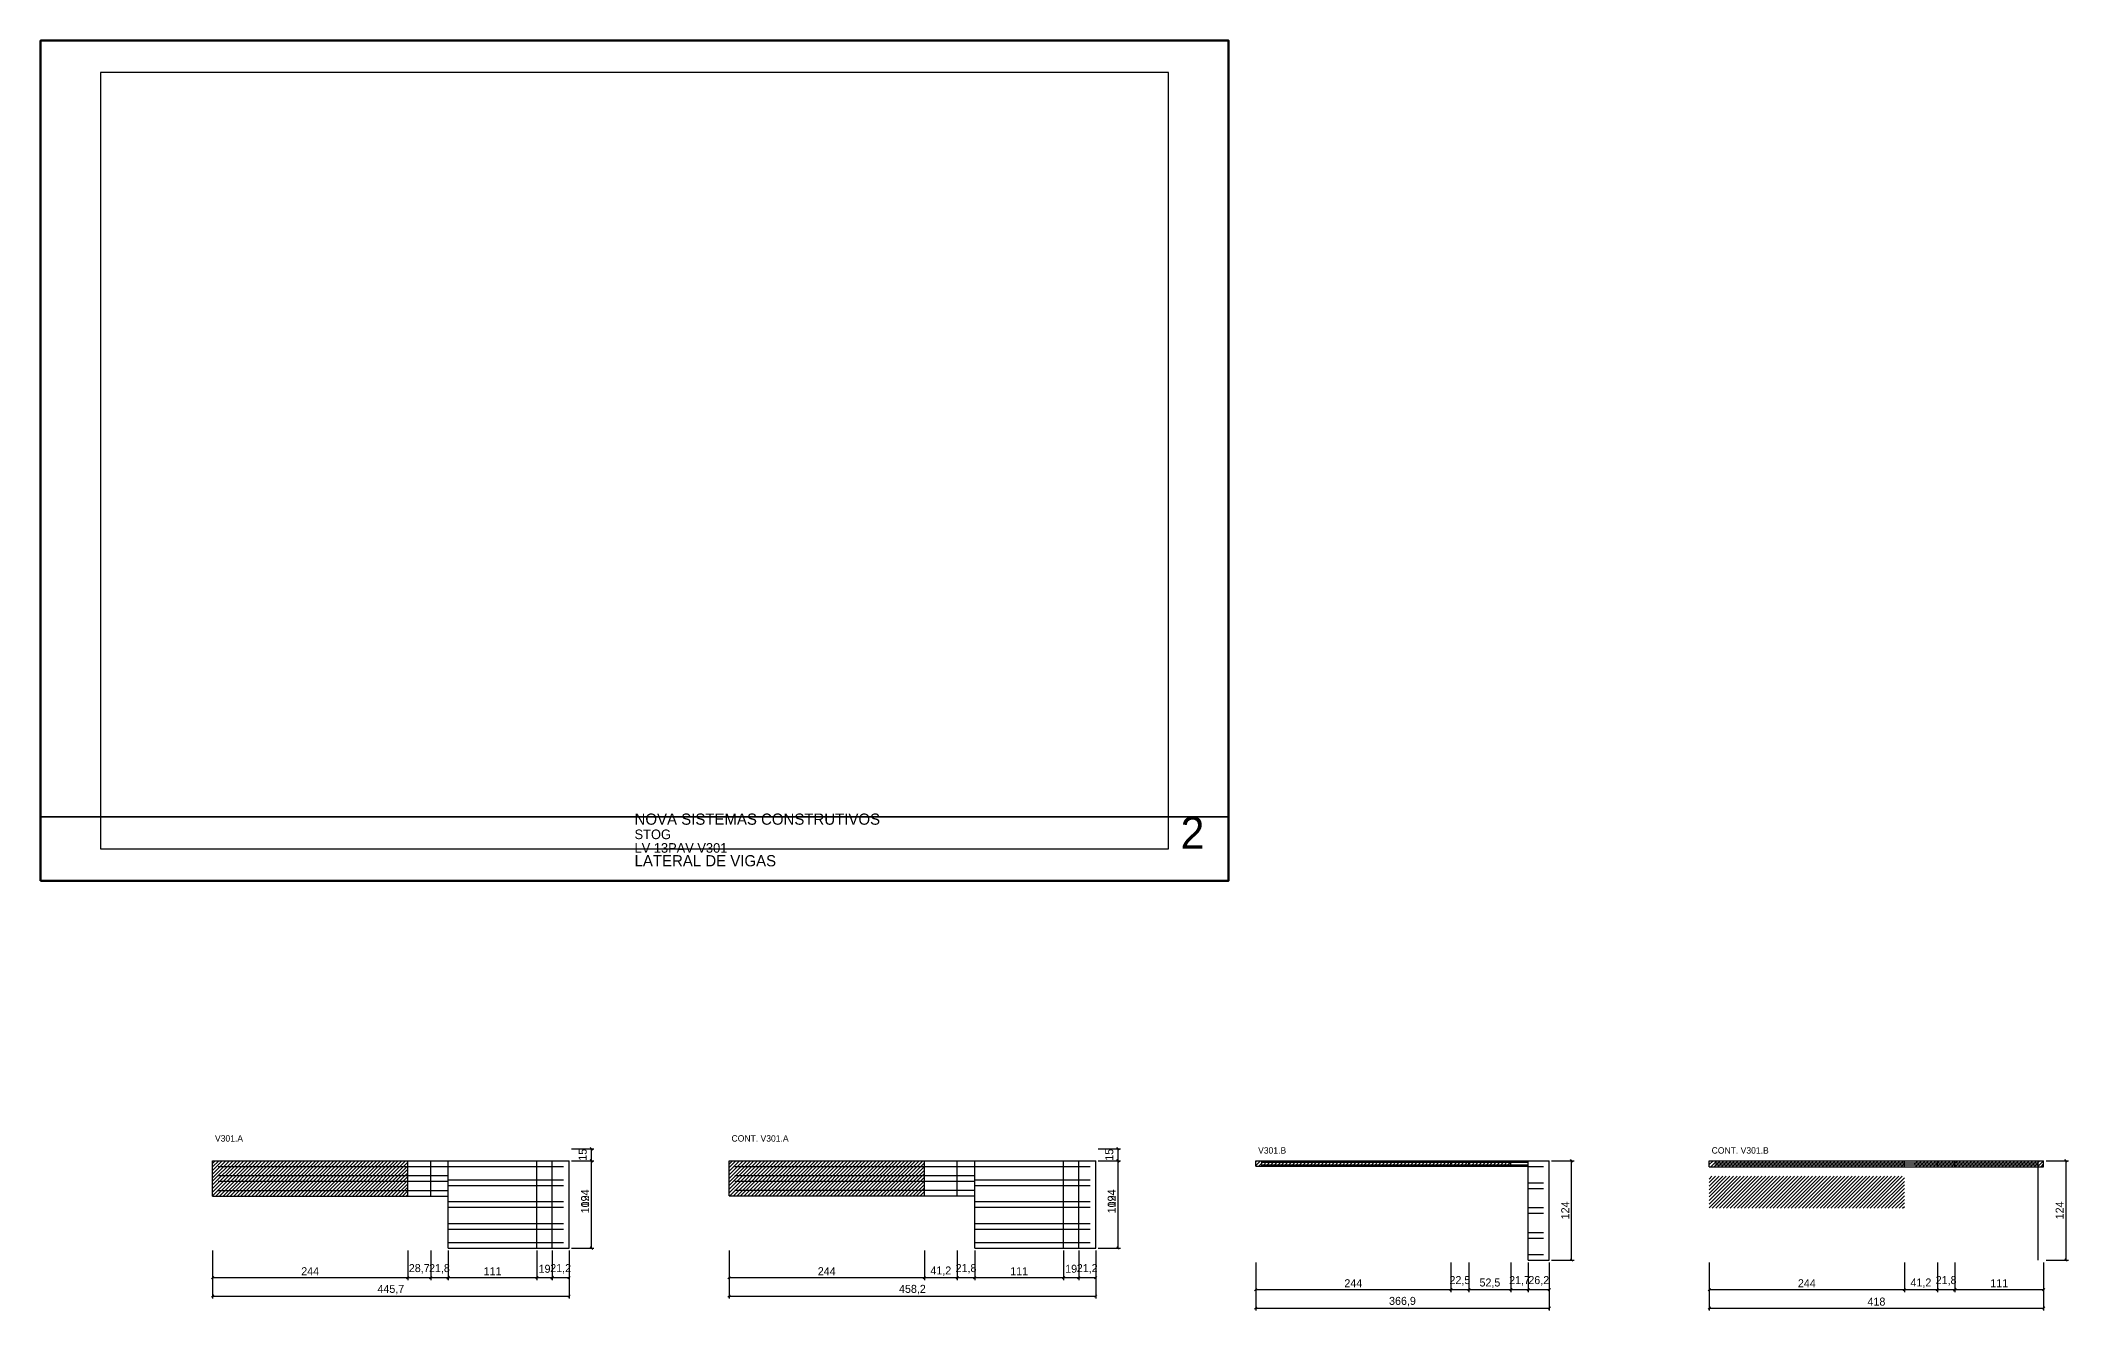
# Model space of a CAD drawing. Extents: x -9000 to 4120, y -395 to 1250.
# Drawn here: x 1585 to 4120, y -337 to 1250 of the extents above; entities that cross this region are included whole.
import ezdxf

# ---------------------------------------------------------------- set-up
doc = ezdxf.new("R2010")
doc.units = 0
for name, color, linetype in [('CARIMBO', 255, 'Continuous'), ('COTA', 241, 'Continuous'), ('Folhas', 255, 'Continuous'), ('NOMENCLATURA', 7, 'Continuous'), ('Painéis', 200, 'Continuous'), ('Reaproveitamento', 251, 'Continuous'), ('SARR_2.2x7', 40, 'Continuous')]:
    doc.layers.add(name, color=color, linetype=linetype)
doc.dimstyles.new('PAINEL', dxfattribs={"dimtxt": 10, "dimasz": 3, "dimexe": 3, "dimexo": 3, "dimgap": 3, "dimtad": 1, "dimblk": 'OBLIQUE', "dimblk1": 'OBLIQUE', "dimcen": 2.5, "dimclrd": 4, "dimclre": 4, "dimclrt": 240, "dimazin": 3, "dimtfac": 1, "dimtmove": 0, "dimatfit": 3})

# ---------------------------------------------------------------- blocks, each defined once
blk = doc.blocks.new('_OBLIQUE')
at = {"color": 0, "linetype": 'BYBLOCK'}
blk.add_line((-0.5, -0.5), (0.5, 0.5), dxfattribs=at)

msp = doc.modelspace()

# ---------------------------------------------------------------- hatches: boundary and pattern name
at = {"layer": 'Reaproveitamento'}
h = msp.add_hatch(dxfattribs=at)
h.set_pattern_fill('ANSI31')
h.paths.add_polyline_path([(1800, -194), (2044, -194), (2044, -150), (1800, -150)])
h = msp.add_hatch(dxfattribs=at)
h.set_pattern_fill('ANSI31')
h.paths.add_polyline_path([(2445.7, -193.6), (2689.7, -193.6), (2689.7, -150), (2445.7, -150)])
h = msp.add_hatch(dxfattribs=at)
h.set_pattern_fill('ANSI31')
h.paths.add_polyline_path([(3103.9, -156.6), (3347.9, -156.6), (3347.9, -150), (3103.9, -150)])
h = msp.add_hatch(dxfattribs=at)
h.set_pattern_fill('ANSI31')
h.paths.add_polyline_path([(3347.9, -156.6), (3370.4, -156.6), (3370.4, -150), (3347.9, -150)])
h = msp.add_hatch(dxfattribs=at)
h.set_pattern_fill('ANSI31')
h.paths.add_polyline_path([(3370.4, -156.6), (3422.9, -156.6), (3422.9, -150), (3370.4, -150)])
h = msp.add_hatch(dxfattribs=at)
h.set_pattern_fill('ANSI31')
h.paths.add_polyline_path([(3670.8, -157.4), (3914.8, -157.4), (3914.8, -150.4), (3670.8, -150.4)])
h = msp.add_hatch(dxfattribs=at)
h.set_pattern_fill('ANSI31')
h.paths.add_polyline_path([(3927.3, -157.4), (3956, -157.4), (3956, -150.4), (3927.3, -150.4)])
h = msp.add_hatch(dxfattribs=at)
h.set_pattern_fill('ANSI31')
h.paths.add_polyline_path([(3956, -157.4), (3977.8, -157.4), (3977.8, -150.4), (3956, -150.4)])
h = msp.add_hatch(dxfattribs=at)
h.set_pattern_fill('ANSI31')
h.paths.add_polyline_path([(3977.8, -157.4), (4088.8, -157.4), (4088.8, -150.4), (3977.8, -150.4)])
h = msp.add_hatch(dxfattribs=at)
h.set_pattern_fill('ANSI31')
h.paths.add_polyline_path([(3670.8, -209.4), (3914.8, -209.4), (3914.8, -169.4), (3670.8, -169.4)])

# ---------------------------------------------------------------- linework, layer by layer
at = {"layer": 'CARIMBO', "lineweight": 35}
msp.add_line((1585, 280), (3070, 280), dxfattribs=at)
at = {"layer": 'Folhas', "lineweight": 50}
msp.add_lwpolyline([(1585, 200), (3070, 200), (3070, 1250), (1585, 1250)], close=True, dxfattribs=at)
at = {"layer": 'Folhas', "lineweight": 25}
msp.add_lwpolyline([(1660, 240), (2995, 240), (2995, 1210), (1660, 1210)], close=True, dxfattribs=at)
at = {"layer": 'Painéis'}
for p, q in [((1800, -150), (2044, -150)), ((1800, -194), (1800, -150)), ((2044, -194), (2044, -150)), ((2044, -150), (2072.7, -150)), ((2072.7, -194), (2072.7, -150)), ((2072.7, -150), (2094.5, -150)), ((2094.5, -259), (2094.5, -150)), ((2094.5, -150), (2205.5, -150)), ((2205.5, -259), (2205.5, -150)), ((2205.5, -150), (2224.5, -150)), ((2224.5, -259), (2224.5, -150)), ((2224.5, -150), (2245.7, -150)), ((2245.7, -259), (2245.7, -150)), ((2445.7, -150), (2689.7, -150)), ((2445.7, -193.6), (2445.7, -150)), ((2689.7, -193.6), (2689.7, -150)), ((2689.7, -150), (2730.9, -150)), ((2730.9, -193.6), (2730.9, -150)), ((2730.9, -150), (2752.7, -150)), ((2752.7, -259), (2752.7, -150)), ((2752.7, -150), (2863.7, -150)), ((2863.7, -259), (2863.7, -150)), ((2863.7, -150), (2882.7, -150)), ((2882.7, -259), (2882.7, -150)), ((2882.7, -150), (2903.9, -150)), ((2903.9, -259), (2903.9, -150)), ((3103.9, -150), (3347.9, -150)), ((3103.9, -156.6), (3103.9, -150)), ((3347.9, -156.6), (3347.9, -150)), ((3347.9, -150), (3370.4, -150)), ((3370.4, -156.6), (3370.4, -150)), ((3370.4, -150), (3422.9, -150)), ((3422.9, -156.6), (3422.9, -150)), ((3422.9, -150), (3444.6, -150)), ((3444.6, -274), (3444.6, -150)), ((3444.6, -150), (3470.8, -150)), ((3470.8, -274), (3470.8, -150)), ((3670.8, -150), (3914.8, -150)), ((3670.8, -157.4), (3670.8, -150)), ((3914.8, -157.4), (3914.8, -150)), ((3914.8, -150), (3956, -150)), ((3956, -157.4), (3956, -150)), ((3956, -150), (3977.8, -150)), ((3977.8, -157.4), (3977.8, -150)), ((3977.8, -150), (4088.8, -150)), ((4088.8, -157.4), (4088.8, -150)), ((3103.9, -156.6), (3347.9, -156.6)), ((3347.9, -156.6), (3370.4, -156.6)), ((3370.4, -156.6), (3422.9, -156.6)), ((3422.9, -156.6), (3444.6, -156.6)), ((3670.8, -157.4), (3914.8, -157.4)), ((3914.8, -157.4), (3956, -157.4)), ((3956, -157.4), (3977.8, -157.4)), ((3977.8, -157.4), (4088.8, -157.4)), ((1800, -194), (2044, -194)), ((2044, -194), (2072.7, -194)), ((2072.7, -194), (2094.5, -194)), ((2445.7, -193.6), (2689.7, -193.6)), ((2689.7, -193.6), (2730.9, -193.6)), ((2730.9, -193.6), (2752.7, -193.6)), ((2094.5, -259), (2205.5, -259)), ((2205.5, -259), (2224.5, -259)), ((2224.5, -259), (2245.7, -259)), ((2752.7, -259), (2863.7, -259)), ((2863.7, -259), (2882.7, -259)), ((2882.7, -259), (2903.9, -259)), ((3444.6, -274), (3470.8, -274))]:
    msp.add_line(p, q, dxfattribs=at)
at = {"layer": 'SARR_2.2x7'}
msp.add_line((4081.8, -274), (4081.8, -150), dxfattribs=at)
for points in [[(3110.9, -151.6), (3347.9, -151.6)], [(3110.9, -151.6), (3347.9, -151.6)], [(3347.9, -151.6), (3370.4, -151.6)], [(3347.9, -151.6), (3370.4, -151.6)], [(3370.4, -151.6), (3422.9, -151.6)], [(3370.4, -151.6), (3422.9, -151.6)], [(3422.9, -151.6), (3444.6, -151.6)], [(3422.9, -151.6), (3444.6, -151.6)], [(1807, -157), (2044, -157)], [(1807, -157), (2044, -157)], [(1807, -168.5), (2044, -168.5)], [(1807, -168.5), (2044, -168.5)], [(1807, -175.5), (2044, -175.5)], [(1807, -175.5), (2044, -175.5)], [(2044, -157), (2072.7, -157)], [(2044, -157), (2072.7, -157)], [(2044, -168.5), (2072.7, -168.5)], [(2044, -168.5), (2072.7, -168.5)], [(2044, -175.5), (2072.7, -175.5)], [(2044, -175.5), (2072.7, -175.5)], [(2072.7, -157), (2094.5, -157)], [(2072.7, -157), (2094.5, -157)], [(2072.7, -168.5), (2094.5, -168.5)], [(2072.7, -168.5), (2094.5, -168.5)], [(2072.7, -175.5), (2094.5, -175.5)], [(2072.7, -175.5), (2094.5, -175.5)], [(2094.5, -157), (2205.5, -157)], [(2094.5, -157), (2205.5, -157)], [(2094.5, -173.75), (2205.5, -173.75)], [(2094.5, -173.75), (2205.5, -173.75)], [(2205.5, -157), (2224.5, -157)], [(2205.5, -157), (2224.5, -157)], [(2205.5, -173.75), (2224.5, -173.75)], [(2205.5, -173.75), (2224.5, -173.75)], [(2224.5, -157), (2238.7, -157)], [(2224.5, -157), (2238.7, -157)], [(2224.5, -173.75), (2238.7, -173.75)], [(2224.5, -173.75), (2238.7, -173.75)], [(2452.7, -157), (2689.7, -157)], [(2452.7, -157), (2689.7, -157)], [(2452.7, -168.3), (2689.7, -168.3)], [(2452.7, -168.3), (2689.7, -168.3)], [(2452.7, -175.3), (2689.7, -175.3)], [(2452.7, -175.3), (2689.7, -175.3)], [(2689.7, -157), (2730.9, -157)], [(2689.7, -157), (2730.9, -157)], [(2689.7, -168.3), (2730.9, -168.3)], [(2689.7, -168.3), (2730.9, -168.3)], [(2689.7, -175.3), (2730.9, -175.3)], [(2689.7, -175.3), (2730.9, -175.3)], [(2730.9, -157), (2752.7, -157)], [(2730.9, -157), (2752.7, -157)], [(2730.9, -168.3), (2752.7, -168.3)], [(2730.9, -168.3), (2752.7, -168.3)], [(2730.9, -175.3), (2752.7, -175.3)], [(2730.9, -175.3), (2752.7, -175.3)], [(2752.7, -157), (2863.7, -157)], [(2752.7, -157), (2863.7, -157)], [(2752.7, -173.75), (2863.7, -173.75)], [(2752.7, -173.75), (2863.7, -173.75)], [(2863.7, -157), (2882.7, -157)], [(2863.7, -157), (2882.7, -157)], [(2863.7, -173.75), (2882.7, -173.75)], [(2863.7, -173.75), (2882.7, -173.75)], [(2882.7, -157), (2896.9, -157)], [(2882.7, -157), (2896.9, -157)], [(2882.7, -173.75), (2896.9, -173.75)], [(2882.7, -173.75), (2896.9, -173.75)], [(3110.9, -155), (3347.9, -155)], [(3110.9, -155), (3347.9, -155)], [(3347.9, -155), (3370.4, -155)], [(3347.9, -155), (3370.4, -155)], [(3370.4, -155), (3422.9, -155)], [(3370.4, -155), (3422.9, -155)], [(3422.9, -155), (3444.6, -155)], [(3422.9, -155), (3444.6, -155)], [(3444.6, -157), (3463.8, -157)], [(3444.6, -157), (3463.8, -157)], [(3677.8, -152.4), (3914.8, -152.4)], [(3677.8, -152.4), (3914.8, -152.4)], [(3677.8, -155), (3914.8, -155)], [(3677.8, -155), (3914.8, -155)], [(3914.8, -152.4), (3956, -152.4)], [(3914.8, -152.4), (3956, -152.4)], [(3914.8, -155), (3956, -155)], [(3914.8, -155), (3956, -155)], [(3956, -152.4), (3977.8, -152.4)], [(3956, -152.4), (3977.8, -152.4)], [(3956, -155), (3977.8, -155)], [(3956, -155), (3977.8, -155)], [(3977.8, -152.4), (4081.8, -152.4)], [(3977.8, -152.4), (4081.8, -152.4)], [(3977.8, -155), (4081.8, -155)], [(3977.8, -155), (4081.8, -155)], [(1807, -187), (2044, -187)], [(1807, -187), (2044, -187)], [(2044, -187), (2072.7, -187)], [(2044, -187), (2072.7, -187)], [(2072.7, -187), (2094.5, -187)], [(2072.7, -187), (2094.5, -187)], [(2094.5, -180.75), (2205.5, -180.75)], [(2094.5, -180.75), (2205.5, -180.75)], [(2094.5, -201), (2205.5, -201)], [(2094.5, -201), (2205.5, -201)], [(2205.5, -180.75), (2224.5, -180.75)], [(2205.5, -180.75), (2224.5, -180.75)], [(2205.5, -201), (2224.5, -201)], [(2205.5, -201), (2224.5, -201)], [(2224.5, -180.75), (2238.7, -180.75)], [(2224.5, -180.75), (2238.7, -180.75)], [(2224.5, -201), (2238.7, -201)], [(2224.5, -201), (2238.7, -201)], [(2452.7, -186.6), (2689.7, -186.6)], [(2452.7, -186.6), (2689.7, -186.6)], [(2689.7, -186.6), (2730.9, -186.6)], [(2689.7, -186.6), (2730.9, -186.6)], [(2730.9, -186.6), (2752.7, -186.6)], [(2730.9, -186.6), (2752.7, -186.6)], [(2752.7, -180.75), (2863.7, -180.75)], [(2752.7, -180.75), (2863.7, -180.75)], [(2752.7, -201), (2863.7, -201)], [(2752.7, -201), (2863.7, -201)], [(2863.7, -180.75), (2882.7, -180.75)], [(2863.7, -180.75), (2882.7, -180.75)], [(2863.7, -201), (2882.7, -201)], [(2863.7, -201), (2882.7, -201)], [(2882.7, -180.75), (2896.9, -180.75)], [(2882.7, -180.75), (2896.9, -180.75)], [(2882.7, -201), (2896.9, -201)], [(2882.7, -201), (2896.9, -201)], [(3444.6, -177.5), (3463.8, -177.5)], [(3444.6, -177.5), (3463.8, -177.5)], [(3444.6, -184.5), (3463.8, -184.5)], [(3444.6, -184.5), (3463.8, -184.5)], [(2094.5, -208), (2205.5, -208)], [(2094.5, -208), (2205.5, -208)], [(2205.5, -208), (2224.5, -208)], [(2205.5, -208), (2224.5, -208)], [(2224.5, -208), (2238.7, -208)], [(2224.5, -208), (2238.7, -208)], [(2752.7, -208), (2863.7, -208)], [(2752.7, -208), (2863.7, -208)], [(2863.7, -208), (2882.7, -208)], [(2863.7, -208), (2882.7, -208)], [(2882.7, -208), (2896.9, -208)], [(2882.7, -208), (2896.9, -208)], [(3444.6, -208.5), (3463.8, -208.5)], [(3444.6, -208.5), (3463.8, -208.5)], [(3444.6, -215.5), (3463.8, -215.5)], [(3444.6, -215.5), (3463.8, -215.5)], [(2094.5, -228.25), (2205.5, -228.25)], [(2094.5, -228.25), (2205.5, -228.25)], [(2094.5, -235.25), (2205.5, -235.25)], [(2094.5, -235.25), (2205.5, -235.25)], [(2094.5, -252), (2205.5, -252)], [(2094.5, -252), (2205.5, -252)], [(2205.5, -228.25), (2224.5, -228.25)], [(2205.5, -228.25), (2224.5, -228.25)], [(2205.5, -235.25), (2224.5, -235.25)], [(2205.5, -235.25), (2224.5, -235.25)], [(2205.5, -252), (2224.5, -252)], [(2205.5, -252), (2224.5, -252)], [(2224.5, -228.25), (2238.7, -228.25)], [(2224.5, -228.25), (2238.7, -228.25)], [(2224.5, -235.25), (2238.7, -235.25)], [(2224.5, -235.25), (2238.7, -235.25)], [(2224.5, -252), (2238.7, -252)], [(2224.5, -252), (2238.7, -252)], [(2752.7, -228.25), (2863.7, -228.25)], [(2752.7, -228.25), (2863.7, -228.25)], [(2752.7, -235.25), (2863.7, -235.25)], [(2752.7, -235.25), (2863.7, -235.25)], [(2752.7, -252), (2863.7, -252)], [(2752.7, -252), (2863.7, -252)], [(2863.7, -228.25), (2882.7, -228.25)], [(2863.7, -228.25), (2882.7, -228.25)], [(2863.7, -235.25), (2882.7, -235.25)], [(2863.7, -235.25), (2882.7, -235.25)], [(2863.7, -252), (2882.7, -252)], [(2863.7, -252), (2882.7, -252)], [(2882.7, -228.25), (2896.9, -228.25)], [(2882.7, -228.25), (2896.9, -228.25)], [(2882.7, -235.25), (2896.9, -235.25)], [(2882.7, -235.25), (2896.9, -235.25)], [(2882.7, -252), (2896.9, -252)], [(2882.7, -252), (2896.9, -252)], [(3444.6, -239.5), (3463.8, -239.5)], [(3444.6, -239.5), (3463.8, -239.5)], [(3444.6, -246.5), (3463.8, -246.5)], [(3444.6, -246.5), (3463.8, -246.5)], [(3444.6, -267), (3463.8, -267)], [(3444.6, -267), (3463.8, -267)]]:
    msp.add_lwpolyline(points, dxfattribs=at)

# ---------------------------------------------------------------- texts
at = {"layer": 'CARIMBO'}
for s, height, p in [('NOVA SISTEMAS CONSTRUTIVOS', 14, (2327.5, 270)), ('2', 40, (3010, 240)), ('STOG', 12, (2327.5, 252)), ('LV 13PAV V301', 12, (2327.5, 235)), ('LATERAL DE VIGAS', 14, (2327.5, 218))]:
    msp.add_text(s, height=height, dxfattribs=at).set_placement(p)
at = {"layer": 'NOMENCLATURA'}
for s, p in [('V301.A', (1803, -126)), ('CONT. V301.A', (2448.7, -126)), ('V301.B', (3106.9, -141)), ('CONT. V301.B', (3673.8, -141))]:
    msp.add_text(s, height=8, dxfattribs=at).set_placement(p)

# ---------------------------------------------------------------- dimensions: what is measured, and where the dimension line sits
at = {"layer": 'COTA'}
for base, p1, p2 in [((2273.7, -259), (2245.7, -259), (2245.7, -135)), ((2273.7, -150), (2245.7, -150), (2245.7, -135)), ((2273.7, -259), (2245.7, -259), (2245.7, -150)), ((2931.9, -259), (2903.9, -259), (2903.9, -135)), ((2931.9, -150), (2903.9, -150), (2903.9, -135)), ((2931.9, -259), (2903.9, -259), (2903.9, -150)), ((3498.8, -274), (3470.8, -274), (3470.8, -150)), ((3498.8, -274), (3470.8, -274), (3470.8, -150)), ((4116.8, -274), (4088.8, -274), (4088.8, -150)), ((4116.8, -274), (4088.8, -274), (4088.8, -150))]:
    msp.add_linear_dim(base=base, p1=p1, p2=p2, angle=90, dimstyle='PAINEL', dxfattribs=at).render()
for base, p1, p2 in [((1800, -296), (1800, -259), (2044, -259)), ((1800, -319), (1800, -259), (2245.7, -259)), ((2044, -296), (2044, -259), (2072.7, -259)), ((2072.7, -296), (2072.7, -259), (2094.5, -259)), ((2094.5, -296), (2094.5, -259), (2205.5, -259)), ((2205.5, -296), (2205.5, -259), (2224.5, -259)), ((2224.5, -296), (2224.5, -259), (2245.7, -259)), ((2445.7, -296), (2445.7, -259), (2689.7, -259)), ((2445.7, -319), (2445.7, -259), (2903.9, -259)), ((2689.7, -296), (2689.7, -259), (2730.9, -259)), ((2730.9, -296), (2730.9, -259), (2752.7, -259)), ((2752.7, -296), (2752.7, -259), (2863.7, -259)), ((2863.7, -296), (2863.7, -259), (2882.7, -259)), ((2882.7, -296), (2882.7, -259), (2903.9, -259)), ((3103.9, -311), (3103.9, -274), (3347.9, -274)), ((3103.9, -334), (3103.9, -274), (3470.8, -274)), ((3347.9, -311), (3347.9, -274), (3370.4, -274)), ((3370.4, -311), (3370.4, -274), (3422.9, -274)), ((3422.9, -311), (3422.9, -274), (3444.6, -274)), ((3444.6, -311), (3444.6, -274), (3470.8, -274)), ((3670.8, -311), (3670.8, -274), (3914.8, -274)), ((3670.8, -334), (3670.8, -274), (4088.8, -274)), ((3914.8, -311), (3914.8, -274), (3956, -274)), ((3956, -311), (3956, -274), (3977.8, -274)), ((3977.8, -311), (3977.8, -274), (4088.8, -274))]:
    msp.add_linear_dim(base=base, p1=p1, p2=p2, dimstyle='PAINEL', dxfattribs=at).render()

doc.saveas('drawing.dxf')
